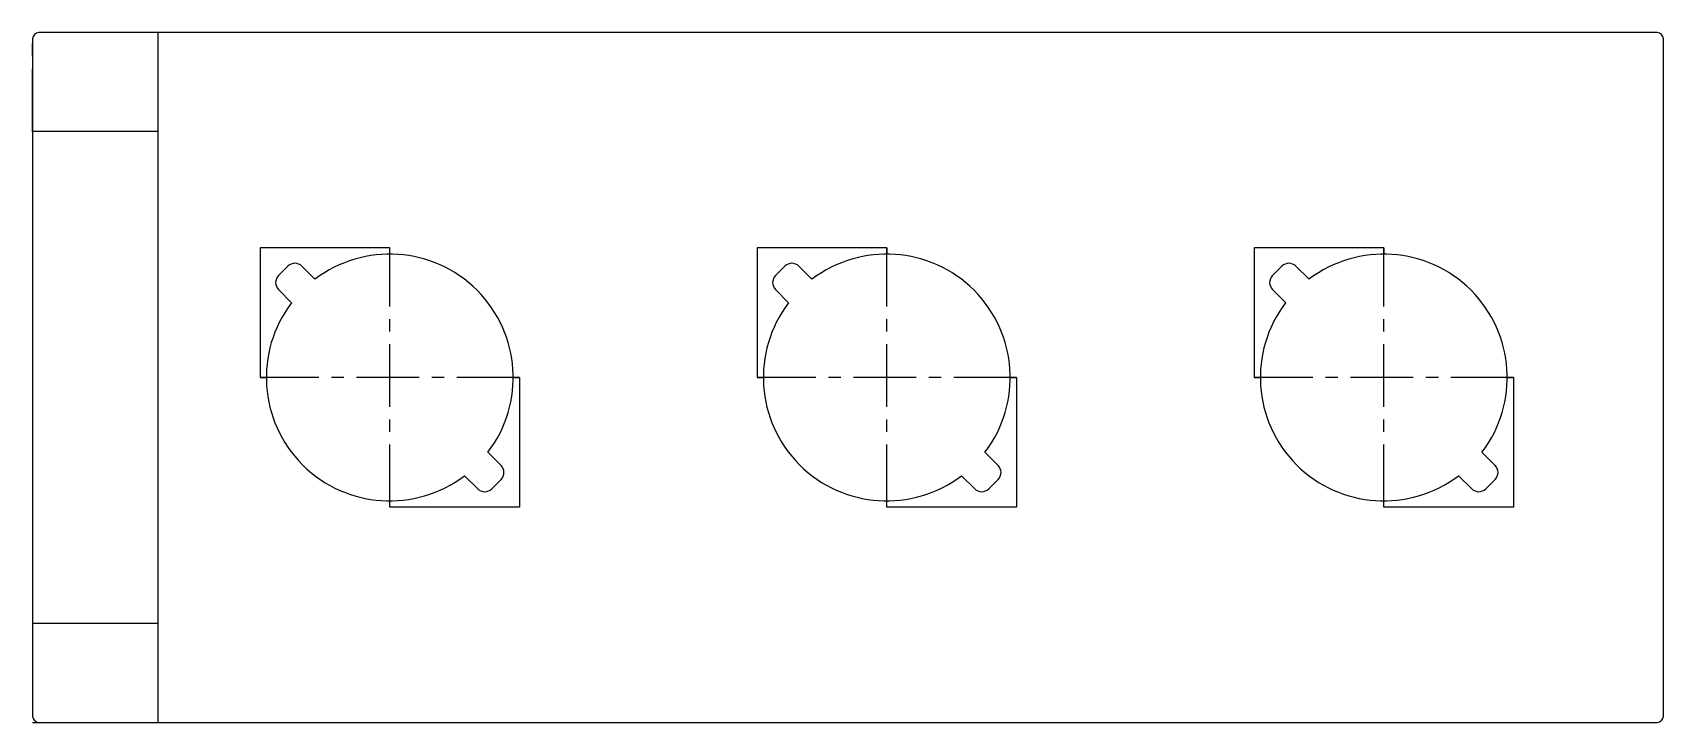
# Model space of a CAD drawing. Extents: x -6.5 to 6.5, y -2.8 to 2.8.
import ezdxf

# ---------------------------------------------------------------- set-up
doc = ezdxf.new("R2010")
doc.units = 0
doc.header["$PDSIZE"] = -1
doc.linetypes.add('CENTERX2', pattern=[0.8, 0.5, -0.1, 0.1, -0.1])
doc.layers.get('0').update_dxf_attribs({"linetype": 'CONTINUOUS'})

msp = doc.modelspace()

# ---------------------------------------------------------------- linework, layer by layer
at = {"color": 7, "linetype": 'CENTERX2'}
for p, q in [((-6.5, 1.962), (-6.5, 2.75)), ((-3.653, -1.034), (-3.653, 1.034)), ((0.309, -1.034), (0.309, 1.034)), ((4.271, -1.034), (4.271, 1.034)), ((-2.618, 0), (-4.687, 0)), ((1.344, 0), (-0.725, 0)), ((5.306, 0), (3.237, 0)), ((-6.5, -1.962), (-6.5, -2.75)), ((-6.5, -2.75), (-5.5, -2.75))]:
    msp.add_line(p, q, dxfattribs=at)
at = {"color": 7, "linetype": 'CONTINUOUS'}
for p, q in [((6.45, 2.75), (-6.45, 2.75)), ((-5.5, -2.75), (-5.5, 2.75)), ((-6.5, 2.7), (-6.5, -2.7)), ((6.5, -2.7), (6.5, 2.7)), ((-5.5, 1.962), (-6.5, 1.962)), ((-3.653, 1.034), (-4.687, 1.034)), ((-4.687, 1.034), (-4.687, 0)), ((-3.653, 0.984), (-3.653, 1.034)), ((0.309, 1.034), (-0.725, 1.034)), ((-0.725, 1.034), (-0.725, 0)), ((0.309, 1.034), (0.309, 0.984)), ((4.271, 1.034), (3.237, 1.034)), ((3.237, 1.034), (3.237, 0)), ((4.271, 1.034), (4.271, 0.984)), ((-4.465, 0.887), (-4.54, 0.812)), ((-4.249, 0.783), (-4.353, 0.887)), ((-0.503, 0.887), (-0.578, 0.812)), ((-0.287, 0.783), (-0.391, 0.887)), ((3.459, 0.887), (3.384, 0.812)), ((3.675, 0.783), (3.571, 0.887)), ((-4.54, 0.701), (-4.435, 0.596)), ((-0.578, 0.701), (-0.473, 0.596)), ((3.384, 0.701), (3.489, 0.596)), ((-4.687, 0), (-4.637, 0)), ((-2.668, 0), (-2.618, 0)), ((-2.618, 0), (-2.618, -1.034)), ((-0.725, 0), (-0.675, 0)), ((1.294, 0), (1.344, 0)), ((1.344, 0), (1.344, -1.034)), ((3.237, 0), (3.287, 0)), ((5.256, 0), (5.306, 0)), ((5.306, 0), (5.306, -1.034)), ((-2.765, -0.701), (-2.87, -0.596)), ((1.197, -0.701), (1.092, -0.596)), ((5.159, -0.701), (5.054, -0.596)), ((-3.056, -0.783), (-2.952, -0.887)), ((-2.84, -0.887), (-2.765, -0.812)), ((0.906, -0.783), (1.01, -0.887)), ((1.122, -0.887), (1.197, -0.812)), ((4.868, -0.783), (4.972, -0.887)), ((5.084, -0.887), (5.159, -0.812)), ((-3.653, -1.034), (-3.653, -0.984)), ((-2.618, -1.034), (-3.653, -1.034)), ((0.309, -1.034), (0.309, -0.984)), ((1.344, -1.034), (0.309, -1.034)), ((4.271, -1.034), (4.271, -0.984)), ((5.306, -1.034), (4.271, -1.034)), ((-5.5, -1.962), (-6.5, -1.962)), ((-6.45, -2.75), (6.45, -2.75))]:
    msp.add_line(p, q, dxfattribs=at)
for centre, radius, start, end in [((-6.45, 2.7), 0.05, 90, 180), ((6.45, 2.7), 0.05, 360, 90), ((-4.409, 0.832), 0.0787, 45, 135), ((-3.653, 0), 0.984, 322.7008, 127.2992), ((-0.447, 0.832), 0.0787, 45, 135), ((0.309, 0), 0.984, 322.7008, 127.2992), ((3.515, 0.832), 0.0787, 45, 135), ((4.271, 0), 0.984, 322.7008, 127.2992), ((-4.484, 0.757), 0.0787, 135, 225), ((-0.522, 0.757), 0.0787, 135, 225), ((3.44, 0.757), 0.0787, 135, 225), ((-3.653, 0), 0.984, 142.7008, 307.2992), ((0.309, 0), 0.984, 142.7008, 307.2992), ((4.271, 0), 0.984, 142.7008, 307.2992), ((-2.821, -0.757), 0.0787, 315, 45), ((1.141, -0.757), 0.0787, 315, 45), ((5.103, -0.757), 0.0787, 315, 45), ((-2.896, -0.832), 0.0787, 225, 315), ((1.066, -0.832), 0.0787, 225, 315), ((5.028, -0.832), 0.0787, 225, 315), ((-6.45, -2.7), 0.05, 180, 270), ((6.45, -2.7), 0.05, 270, 0)]:
    msp.add_arc(centre, radius, start, end, dxfattribs=at)
for p in [(-3.653, 0), (-3.653, 0), (0.309, 0), (0.309, 0), (4.271, 0), (4.271, 0)]:
    msp.add_point(p, dxfattribs=at)

doc.saveas('drawing.dxf')
